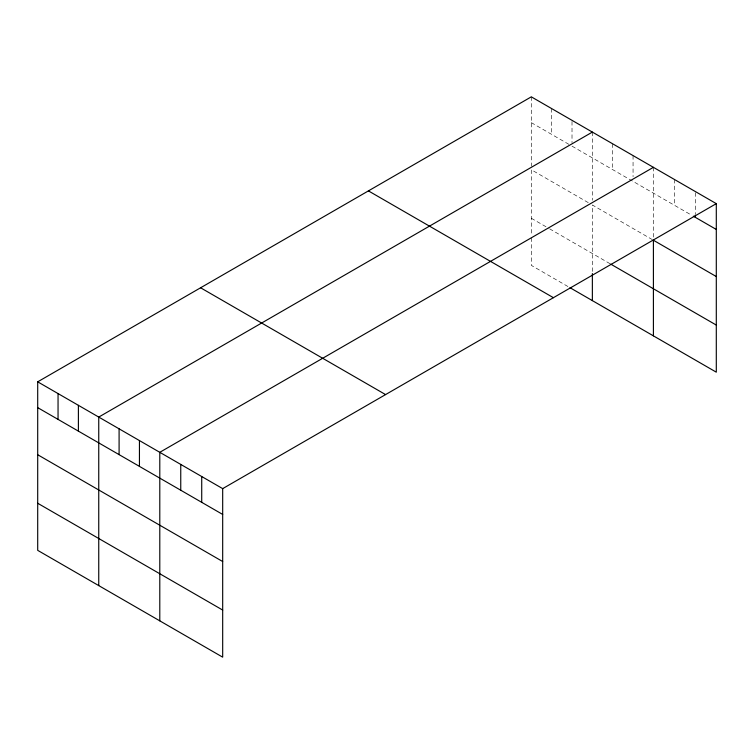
<?xml version="1.0" encoding="UTF-8"?>
<svg xmlns="http://www.w3.org/2000/svg" width="754" height="754" viewBox="0 0 754 754"><rect width="100%" height="100%" fill="white"/><g stroke="black" fill="none" stroke-linecap="round" stroke-linejoin="round"><path stroke-width="0.57" stroke-dasharray="3.77 2.83" d="M531.316 96.842L531.316 166.219M531.316 122.648L568.959 144.382M572.013 146.144L691.343 215.041M588.29 202.647L531.316 169.744L531.316 235.936M652.389 239.649L592.361 204.994L592.361 272.354M531.316 218.274L548.61 228.255M549.628 228.848L610.674 264.089M567.941 286.52L531.316 265.37L531.316 237.114M695.339 192.713L695.339 213.825M674.368 179.433L674.368 205.239M653.407 167.331L653.407 237.878M633.058 155.588L633.058 176.7M612.71 143.835L612.71 169.641M592.361 132.091L592.361 200.281M572.013 121.517L572.013 142.629M551.664 108.595L551.664 134.4"/><path stroke-width="1.13" d="M37.7 381.826L222.684 488.63L222.684 657.158L37.7 550.354L37.7 381.826L531.316 96.842L716.3 203.646L716.3 372.174L569.977 287.689M592.361 132.091L98.746 417.075L98.746 585.604M653.407 167.331L159.791 452.315L159.791 620.844M222.684 488.63L716.3 203.646M693.341 216.191L716.3 229.452M716.3 276.548L653.407 240.234L653.407 335.86M610.674 264.089L716.3 325.068M368.423 190.894L553.408 297.689M200.592 287.783L385.577 394.587M37.7 407.641L222.684 514.435M37.7 454.737L222.684 561.532M37.7 503.257L222.684 610.061M695.339 215.003L695.339 217.35M592.361 273.532L592.361 300.61M201.723 476.528L201.723 502.334M180.753 464.426L180.753 490.232M139.443 440.572L139.443 466.377M119.094 428.819L119.094 454.634M78.397 405.322L78.397 431.137M58.049 393.579L58.049 419.384"/></g></svg>
